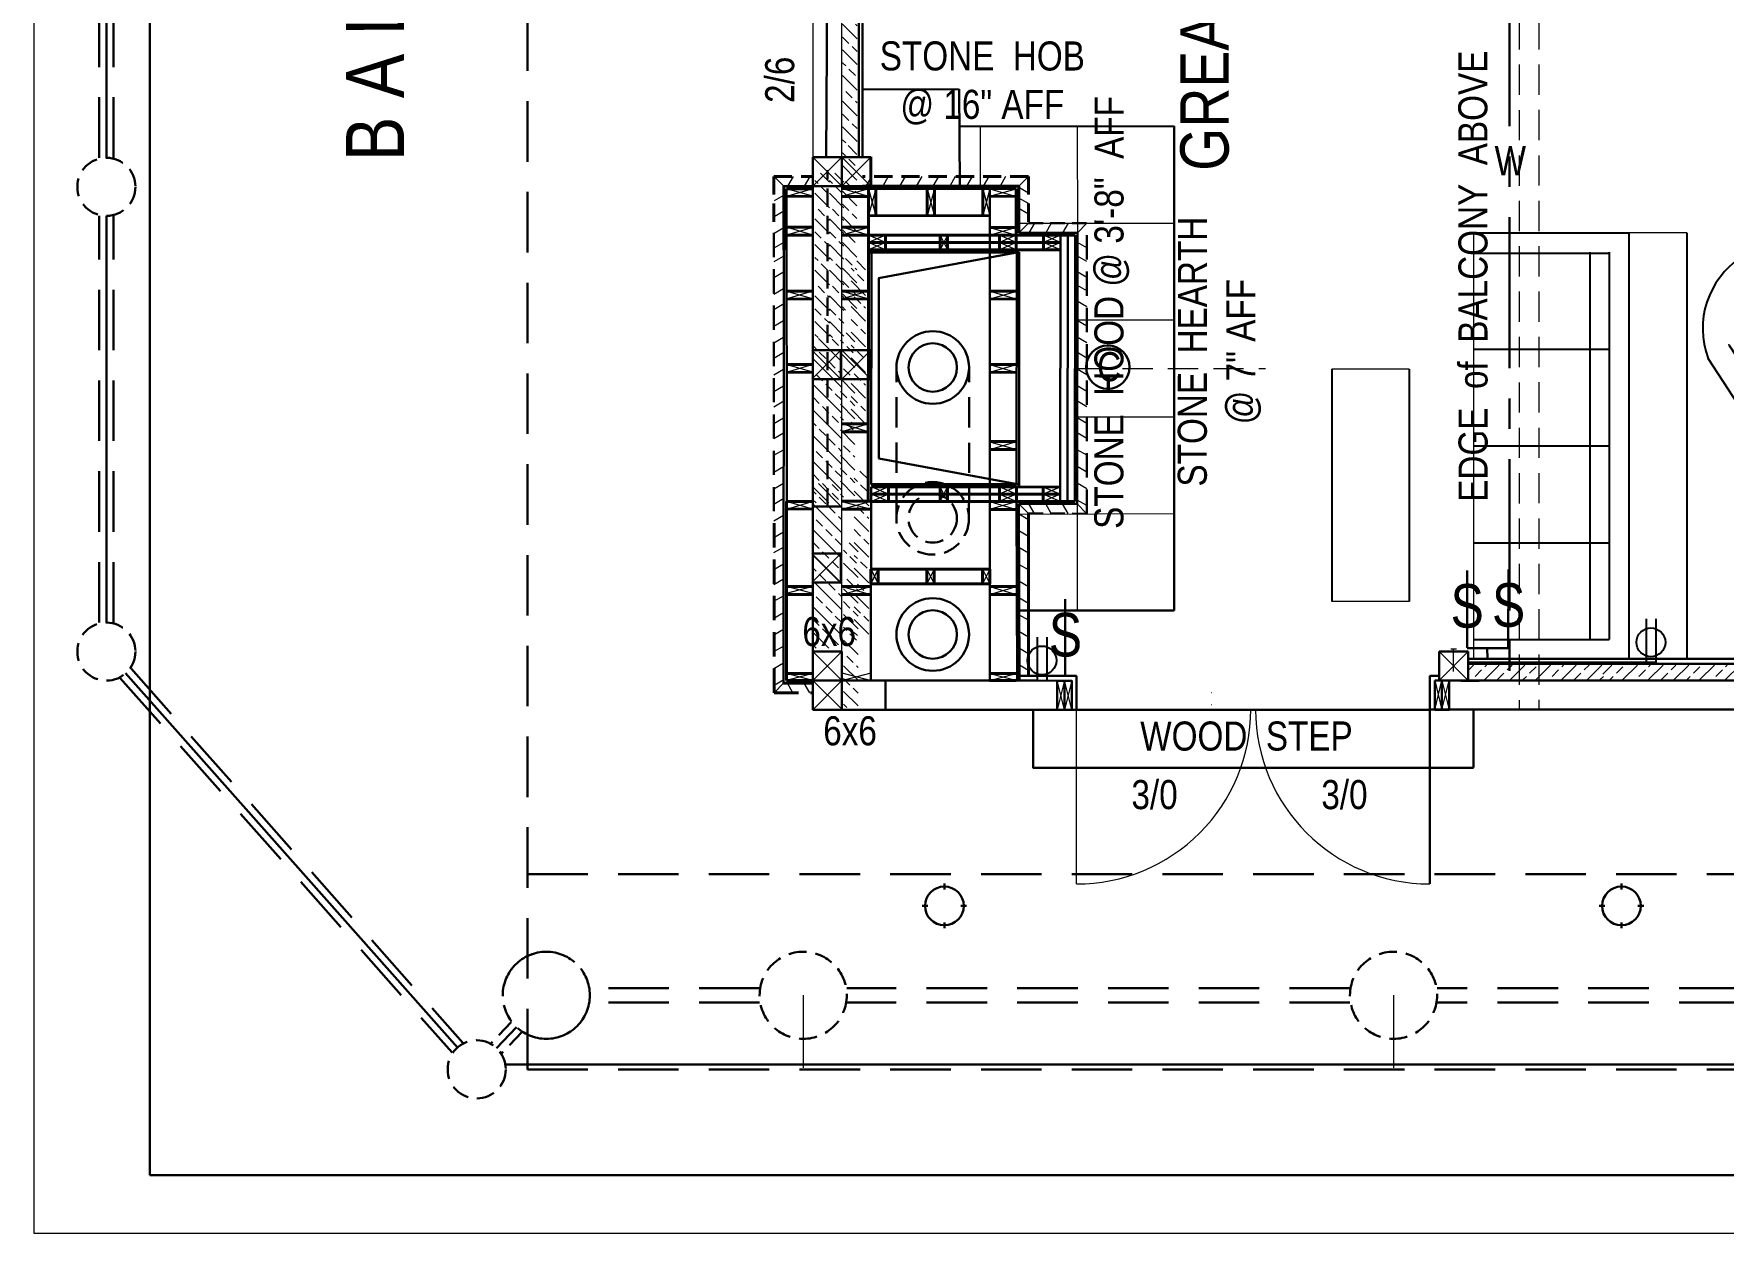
# Model space of a CAD drawing. Header units: inches. Extents: x -298 to 15350, y -6 to 2753.
# Drawn here: x 7122.6 to 7471.7, y 1245.8 to 1493.5 of the extents above; entities that cross this region are included whole.
import ezdxf

# ---------------------------------------------------------------- set-up
doc = ezdxf.new("R2010")
doc.units = ezdxf.units.IN
doc.header["$MEASUREMENT"] = 0
doc.linetypes.add('CENTER', pattern=[2, 1.25, -0.25, 0.25, -0.25])
doc.linetypes.add('HIDDEN', pattern=[0.375, 0.25, -0.125])
for name, color, linetype, lineweight in [('APPLIANCES', 7, 'Continuous', 20), ('DOORS', 7, 'Continuous', 60), ('ELEC', 6, 'Continuous', 30), ('ELEC SYMBOLS', 7, 'Continuous', 20), ('EXISTING CEILING BEAMS', 7, 'HIDDEN', 20), ('FURNITURE', 36, 'Continuous', 25), ('MASONRY', 1, 'Continuous', 30), ('NEW FRAMING', 6, 'Continuous', 30), ('NEW FRAMMING', 6, 'Continuous', 30), ('ROOF', 7, 'HIDDEN', 30), ('STAIRS', 7, 'Continuous', 20), ('WALL FRAMING', 9, 'CENTER', 30), ('WALLS', 7, 'Continuous', 30), ('WINDOWS', 5, 'Continuous', 30)]:
    doc.layers.add(name, color=color, linetype=linetype, lineweight=lineweight)
for name, color, linetype in [('LL_ELECTRICAL', 1, 'Continuous'), ('TEXT', 7, 'Continuous'), ('TEXT80', 9, 'Continuous'), ('TITLE BLOCK', 7, 'Continuous')]:
    doc.layers.add(name, color=color, linetype=linetype)
doc.styles.add('ARCHENT', font='technical.ttf', dxfattribs={"height": 6})

msp = doc.modelspace()

# ---------------------------------------------------------------- hatches: boundary and pattern name
at = {"layer": 'NEW FRAMING', "linetype": 'Continuous', "lineweight": 9, "ltscale": 25}
h = msp.add_hatch(dxfattribs=at)
h.set_pattern_fill('ANSI33', scale=15, angle=90, style=0)
h.set_pattern_definition([(135, (8555.89, -3467.057), (-2.6516504, -2.6516504), []), (135, (8555.89, -3464.4054), (-2.6516504, -2.6516504), [1.875, -0.9375])])
h.paths.add_polyline_path([(7289.73314, 1470.96018), (7292.73314, 1470.96018), (7292.73314, 1504.96018), (7289.73314, 1504.96018)])
h = msp.add_hatch(dxfattribs=at)
h.set_pattern_fill('ANSI33', scale=15, angle=90, style=0)
h.set_pattern_definition([(135, (8555.8656, -3501.5705), (-2.6516504, -2.6516504), []), (135, (8555.8656, -3498.919), (-2.6516504, -2.6516504), [1.875, -0.9375])])
h.paths.add_polyline_path([(7289.70874, 1436.4467), (7292.70874, 1436.4467), (7292.70874, 1470.4467), (7289.70874, 1470.4467)])
h = msp.add_hatch(dxfattribs=at)
h.set_pattern_fill('ANSI33', scale=15, angle=90, style=0)
h.set_pattern_definition([(135, (8550.1603, -3507.2784), (-2.6516504, -2.6516504), []), (135, (8550.1603, -3504.6267), (-2.6516504, -2.6516504), [1.875, -0.9375])])
h.paths.add_polyline_path([(7284.00352, 1430.73884), (7287.00352, 1430.73884), (7287.00352, 1464.73884), (7284.00352, 1464.73884)])
h = msp.add_hatch(dxfattribs=at)
h.set_pattern_fill('ANSI33', scale=15, angle=90, style=0)
h.set_pattern_definition([(135, (8553.1603, -3507.2784), (-2.6516504, -2.6516504), []), (135, (8553.1603, -3504.6267), (-2.6516504, -2.6516504), [1.875, -0.9375])])
h.paths.add_polyline_path([(7287.00352, 1430.73884), (7290.00352, 1430.73884), (7290.00352, 1464.73884), (7287.00352, 1464.73884)])
h = msp.add_hatch(dxfattribs=at)
h.set_pattern_fill('ANSI33', scale=15, angle=90, style=0)
h.set_pattern_definition([(135, (8557.654, -3525.3853), (-2.6516504, -2.6516504), []), (135, (8557.654, -3522.7337), (-2.6516504, -2.6516504), [1.875, -0.9375])])
h.paths.add_polyline_path([(7291.49737, 1412.63189), (7294.49737, 1412.63189), (7294.49737, 1446.63189), (7291.49737, 1446.63189)])
h = msp.add_hatch(dxfattribs=at)
h.set_pattern_fill('ANSI33', scale=15, angle=90, style=0)
h.set_pattern_definition([(135, (8555.451, -3540.247), (-2.6516504, -2.6516504), []), (135, (8555.451, -3537.5954), (-2.6516504, -2.6516504), [1.875, -0.9375])])
h.paths.add_polyline_path([(7289.29415, 1397.77016), (7292.29415, 1397.77016), (7292.29415, 1431.77016), (7289.29415, 1431.77016)])
h = msp.add_hatch(dxfattribs=at)
h.set_pattern_fill('ANSI33', scale=15, angle=90, style=0)
h.set_pattern_definition([(135, (8549.7513, -3541.409), (-2.6516504, -2.6516504), []), (135, (8549.7513, -3538.7574), (-2.6516504, -2.6516504), [1.875, -0.9375])])
h.paths.add_polyline_path([(7286.59449, 1396.60818), (7289.59449, 1396.60818), (7289.59449, 1430.60818), (7286.59449, 1430.60818)])
h.paths.add_polyline_path([(7283.59449, 1396.60818), (7286.59449, 1396.60818), (7286.59449, 1430.60818), (7283.59449, 1430.60818)])
h = msp.add_hatch(dxfattribs=at)
h.set_pattern_fill('ANSI33', scale=15, angle=90, style=0)
h.set_pattern_definition([(135, (8549.7513, -3571.409), (-2.6516504, -2.6516504), []), (135, (8549.7513, -3568.7574), (-2.6516504, -2.6516504), [1.875, -0.9375])])
h.paths.add_polyline_path([(7286.59448, 1366.6082), (7289.59448, 1366.6082), (7289.59448, 1400.6082), (7286.59448, 1400.6082)])
h.paths.add_polyline_path([(7283.59448, 1366.6082), (7286.59448, 1366.6082), (7286.59448, 1400.6082), (7283.59448, 1400.6082)])
h = msp.add_hatch(dxfattribs=at)
h.set_pattern_fill('ANSI33', scale=15, angle=90, style=0)
h.set_pattern_definition([(135, (8558.293, -3568.8165), (-2.6516504, -2.6516504), []), (135, (8558.293, -3566.165), (-2.6516504, -2.6516504), [1.875, -0.9375])])
h.paths.add_polyline_path([(7292.13615, 1369.20073), (7295.13615, 1369.20073), (7295.13615, 1403.20073), (7292.13615, 1403.20073)])
h = msp.add_hatch(dxfattribs=at)
h.set_pattern_fill('ANSI33', scale=15, angle=90, style=0)
h.set_pattern_definition([(135, (8556.0898, -3583.6782), (-2.6516504, -2.6516504), []), (135, (8556.0898, -3581.0266), (-2.6516504, -2.6516504), [1.875, -0.9375])])
h.paths.add_polyline_path([(7289.93294, 1354.339), (7292.93294, 1354.339), (7292.93294, 1388.339), (7289.93294, 1388.339)])
h = msp.add_hatch(dxfattribs=at)
h.set_pattern_fill('ANSI33', scale=15, angle=180, style=0)
h.set_pattern_definition([(225, (12384.9994, 2626.283), (2.6516504, -2.6516504), []), (225, (12382.3477, 2626.283), (2.6516504, -2.6516504), [1.875, -0.9375])])
h.paths.add_polyline_path([(7419.0002, 1363.12621), (7419.0002, 1360.12621), (7446.98213, 1360.12621), (7446.98213, 1363.12621)])
h = msp.add_hatch(dxfattribs=at)
h.set_pattern_fill('ANSI33', scale=15, angle=180, style=0)
h.set_pattern_definition([(225, (12418.8613, 2626.283), (2.6516504, -2.6516504), []), (225, (12416.2096, 2626.283), (2.6516504, -2.6516504), [1.875, -0.9375])])
h.paths.add_polyline_path([(7476.5912, 1360.12621), (7476.5912, 1363.12621), (7446.84404, 1363.12621), (7446.84404, 1360.12621)])
at = {"layer": 'WALLS', "linetype": 'Continuous', "lineweight": 20, "ltscale": 20}
h = msp.add_hatch(dxfattribs=at)
h.set_pattern_fill('ZIGZAG', color=6, scale=10, style=0)
h.set_pattern_definition([(360, (7208.3351, 589.9552), (1.25, 1.25), [1.25, -1.25]), (90, (7209.5851, 589.9552), (-1.25, 1.25), [1.25, -1.25])])
h.paths.add_polyline_path([(7365.97048, 1359.86336), (7365.97048, 1354.86336), (7366.0184, 1354.86335), (7366.0184, 1359.86335)])

# ---------------------------------------------------------------- linework, layer by layer
at = {"layer": 'DOORS', "color": 7, "lineweight": 9, "ltscale": 15}
msp.add_line((7338.09844, 1317.91014), (7338.09844, 1353.91014), dxfattribs=at)
at = {"layer": 'DOORS', "color": 7, "linetype": 'Continuous', "lineweight": 9, "ltscale": 25}
for centre, start, end in [((7338.09844, 1353.91014), 270, 0.0000378), ((7411.09844, 1353.91014), 180.0000624, 270)]:
    msp.add_arc(centre, 36, start, end, dxfattribs=at)
at = {"layer": 'ELEC', "color": 1, "linetype": 'Continuous', "ltscale": 0.75}
for p, q in [((7418.78925, 1382.66538), (7418.78925, 1366.67547)), ((7427.34526, 1382.85125), (7427.28826, 1366.60958)), ((7335.76646, 1376.71378), (7335.76646, 1360.72387)), ((7418.79892, 1366.63014), (7427.28108, 1366.60715)), ((7422.93293, 1366.66047), (7423.01211, 1364.41141))]:
    msp.add_line(p, q, dxfattribs=at)
msp.add_circle((7344.54528, 1424.65992), 4.47927, dxfattribs=at)
at = {"layer": 'ELEC SYMBOLS', "color": 1, "linetype": 'Continuous', "lineweight": 30, "ltscale": 150}
for p, q in [((7310.77224, 1316.77655), (7310.77224, 1317.97327)), ((7450.69777, 1316.77906), (7450.69777, 1317.97578)), ((7306.17388, 1313.37491), (7307.3706, 1313.37491)), ((7314.17388, 1313.37491), (7315.3706, 1313.37491)), ((7446.09941, 1313.37742), (7447.29613, 1313.37742)), ((7454.09941, 1313.37742), (7455.29613, 1313.37742)), ((7310.77224, 1308.77655), (7310.77224, 1309.97327)), ((7450.69777, 1308.77906), (7450.69777, 1309.97578))]:
    msp.add_line(p, q, dxfattribs=at)
at = {"layer": 'ELEC SYMBOLS', "color": 1, "lineweight": 30, "ltscale": 15}
for centre in [(7310.77224, 1313.37491), (7450.69777, 1313.37742)]:
    msp.add_circle(centre, 4, dxfattribs=at)
at = {"layer": 'EXISTING CEILING BEAMS', "linetype": 'HIDDEN', "ltscale": 25}
for p, q in [((7429.59109, 1505.9018), (7429.5912, 1353.90935)), ((7433.58876, 1505.91194), (7433.5912, 1353.90935))]:
    msp.add_line(p, q, dxfattribs=at)
at = {"layer": 'EXISTING CEILING BEAMS', "color": 7, "linetype": 'Continuous', "lineweight": 9, "ltscale": 25}
for p, q in [((7335.59843, 1359.90935), (7334.09843, 1353.91016)), ((7335.59843, 1353.91016), (7334.09843, 1359.90935)), ((7337.09843, 1359.90935), (7335.59843, 1353.91016)), ((7337.09843, 1353.91016), (7335.59843, 1359.90935)), ((7412.09844, 1353.90603), (7413.59923, 1359.90502)), ((7412.09923, 1359.90522), (7413.59844, 1353.90583)), ((7413.59844, 1353.90583), (7415.09923, 1359.90482)), ((7413.59923, 1359.90502), (7415.09844, 1353.90564))]:
    msp.add_line(p, q, dxfattribs=at)
at = {"layer": 'FURNITURE', "color": 46, "linetype": 'Continuous', "lineweight": 20, "ltscale": 20}
msp.add_line((7420.18921, 1364.40138), (7420.18921, 1452.40138), dxfattribs=at)
at = {"layer": 'FURNITURE', "linetype": 'Continuous', "ltscale": 20}
for p, q in [((7420.18921, 1452.40138), (7452.18921, 1452.40138)), ((7452.18921, 1452.40138), (7452.18921, 1364.40138)), ((7464.18921, 1452.40138), (7464.18921, 1364.40138)), ((7420.18919, 1448.24284), (7448.18919, 1448.24284)), ((7444.18921, 1448.40138), (7444.18921, 1368.40138)), ((7448.18921, 1448.40138), (7448.18921, 1368.40138)), ((7420.18921, 1428.40138), (7448.18921, 1428.40138)), ((7390.84897, 1424.24284), (7390.84897, 1376.24284)), ((7406.84897, 1424.24284), (7406.84897, 1376.24284)), ((7420.18921, 1408.40138), (7448.18921, 1408.40138)), ((7420.18921, 1388.40138), (7448.18921, 1388.40138)), ((7420.18921, 1368.40138), (7448.18921, 1368.40138))]:
    msp.add_line(p, q, dxfattribs=at)
at = {"layer": 'FURNITURE', "linetype": 'Continuous', "lineweight": 9, "ltscale": 20}
for p, q in [((7464.18921, 1452.40138), (7448.18921, 1452.40138)), ((7406.84897, 1424.24284), (7390.84897, 1424.24284)), ((7406.84897, 1376.24284), (7390.84897, 1376.24284))]:
    msp.add_line(p, q, dxfattribs=at)
at = {"layer": 'FURNITURE', "color": 7, "linetype": 'Continuous', "lineweight": 30, "ltscale": 25}
for p, q in [((7329.0984, 1341.80325), (7329.10294, 1353.77966)), ((7420.09844, 1341.95536), (7420.10297, 1353.93177))]:
    msp.add_line(p, q, dxfattribs=at)
at = {"layer": 'FURNITURE', "linetype": 'Continuous', "ltscale": 0.75}
msp.add_lwpolyline([(7472.90232, 1429.29967), (7472.90232, 1429.29967), (7482.23149, 1415.02536), (7477.92395, 1412.21011), (7468.59478, 1426.48442)], dxfattribs=at)
msp.add_arc((7485.06467, 1432.63793), 17.58189, 45.8475634, 200.4867834, dxfattribs=at)
at = {"layer": 'LL_ELECTRICAL', "color": 1, "linetype": 'Continuous', "ltscale": 0.75}
for p, q in [((7455.78182, 1372.65821), (7455.78182, 1363.65565)), ((7455.78182, 1372.65821), (7455.78182, 1363.65565)), ((7457.78182, 1372.65821), (7457.78182, 1363.65565)), ((7457.78182, 1372.65821), (7457.78182, 1363.65565)), ((7329.93979, 1368.91191), (7329.93979, 1359.90935)), ((7329.93979, 1368.91191), (7329.93979, 1359.90935)), ((7331.93979, 1368.91191), (7331.93979, 1359.90935)), ((7331.93979, 1368.91191), (7331.93979, 1359.90935))]:
    msp.add_line(p, q, dxfattribs=at)
for centre in [(7456.78637, 1367.82268), (7456.78637, 1367.82268), (7330.94434, 1364.07638), (7330.94434, 1364.07638)]:
    msp.add_circle(centre, 2.98186, dxfattribs=at)
at = {"layer": 'MASONRY', "color": 6, "linetype": 'Continuous', "lineweight": 30, "ltscale": 15}
for p, q in [((7313.85807, 1482.0451), (7293.85796, 1482.06967)), ((7358.23523, 1474.41778), (7313.895, 1474.38278)), ((7358.23523, 1374.41778), (7326.23749, 1374.41778))]:
    msp.add_line(p, q, dxfattribs=at)
at = {"layer": 'MASONRY', "color": 6, "linetype": 'Continuous', "lineweight": 30, "ltscale": 20}
for p, q in [((7313.85786, 1482.09024), (7313.95424, 1462.0886)), ((7358.23523, 1474.41778), (7358.28497, 1374.41778))]:
    msp.add_line(p, q, dxfattribs=at)
at = {"layer": 'MASONRY', "color": 6, "linetype": 'HIDDEN', "lineweight": 40, "ltscale": 15}
for p, q in [((7275.51865, 1464.06057), (7275.52892, 1453.87153)), ((7275.51883, 1464.06302), (7283.50443, 1464.06187)), ((7328.1493, 1464.06012), (7293.83571, 1464.05905)), ((7328.1493, 1464.06012), (7328.16738, 1454.39901))]:
    msp.add_line(p, q, dxfattribs=at)
at = {"layer": 'MASONRY', "color": 7, "linetype": 'Continuous', "lineweight": 9, "ltscale": 20}
for p, q in [((7275.60703, 1464.06061), (7277.61263, 1462.06059)), ((7275.54933, 1443.20276), (7277.54935, 1444.35742))]:
    msp.add_line(p, q, dxfattribs=at)
at = {"layer": 'MASONRY', "color": 6, "linetype": 'HIDDEN', "lineweight": 9, "ltscale": 20}
for p, q in [((7275.60721, 1464.063), (7277.61263, 1462.0628)), ((7279.49418, 1464.06958), (7278.33948, 1462.06958)), ((7282.95829, 1464.06958), (7281.80359, 1462.06958)), ((7299.17958, 1464.06012), (7298.02488, 1462.06012)), ((7302.64368, 1464.06012), (7301.48898, 1462.06012)), ((7306.10778, 1464.06012), (7304.95308, 1462.06012)), ((7309.57188, 1464.06012), (7308.41718, 1462.06012)), ((7313.03598, 1464.06012), (7311.88128, 1462.06012)), ((7316.50008, 1464.06012), (7315.34538, 1462.06012)), ((7275.64244, 1459.08884), (7277.57219, 1460.20293)), ((7275.60904, 1455.79629), (7277.60906, 1456.95095)), ((7275.60896, 1452.33219), (7277.60899, 1453.48685)), ((7275.56835, 1449.28441), (7277.49428, 1450.39629)), ((7275.56812, 1446.48687), (7277.49787, 1447.60096)), ((7275.53471, 1443.19432), (7277.53474, 1444.34898)), ((7275.53464, 1439.73022), (7277.53466, 1440.88488)), ((7275.52352, 1436.59883), (7277.61558, 1437.80662)), ((7275.53806, 1433.14317), (7277.53809, 1434.29783)), ((7275.53799, 1429.67907), (7277.53801, 1430.83373)), ((7275.52687, 1426.54768), (7277.61893, 1427.75547)), ((7275.54334, 1423.09313), (7277.54336, 1424.24779)), ((7275.53215, 1416.49764), (7277.6242, 1417.70543)), ((7275.54327, 1419.62903), (7277.54329, 1420.78369)), ((7275.53208, 1413.03354), (7277.5321, 1414.1882)), ((7275.52096, 1409.90215), (7277.54473, 1411.07052)), ((7275.54851, 1406.454), (7277.54854, 1407.60866)), ((7275.54844, 1402.9899), (7277.54846, 1404.14456)), ((7275.54837, 1399.5258), (7277.54839, 1400.68046)), ((7275.53725, 1396.39441), (7277.6293, 1397.6022)), ((7275.55372, 1392.93986), (7277.55374, 1394.09452)), ((7275.55364, 1389.47576), (7277.55367, 1390.63042)), ((7275.54253, 1386.34437), (7277.63458, 1387.55216)), ((7275.54245, 1382.88027), (7277.54248, 1384.03493)), ((7275.53134, 1379.74889), (7277.55511, 1380.91726)), ((7275.55889, 1376.30073), (7277.55891, 1377.45539)), ((7275.55882, 1372.83663), (7277.55884, 1373.99129)), ((7275.55874, 1369.37253), (7277.55877, 1370.52719)), ((7275.55076, 1365.90386), (7277.55078, 1367.05852)), ((7275.55069, 1362.43976), (7277.55071, 1363.59442)), ((7275.58949, 1358.99811), (7277.58952, 1360.15276)), ((7275.62358, 1357.38063), (7277.50304, 1359.41137))]:
    msp.add_line(p, q, dxfattribs=at)
at = {"layer": 'MASONRY', "color": 7, "linetype": 'HIDDEN', "lineweight": 9, "ltscale": 20}
msp.add_line((7295.71547, 1464.06012), (7294.56077, 1462.06012), dxfattribs=at)
at = {"layer": 'MASONRY', "color": 6, "linetype": 'Continuous', "lineweight": 9, "ltscale": 20}
for p, q in [((7319.96419, 1464.06012), (7318.80949, 1462.06012)), ((7323.42829, 1464.06012), (7322.27359, 1462.06012)), ((7328.1493, 1464.06006), (7326.14365, 1462.06007)), ((7328.13847, 1458.46565), (7326.04644, 1459.67349)), ((7328.13847, 1460.63617), (7326.13847, 1461.79087)), ((7328.13847, 1456.29514), (7326.04644, 1457.50297)), ((7328.16738, 1454.39901), (7326.14423, 1452.39956)), ((7329.40836, 1454.39901), (7328.25366, 1452.39901)), ((7332.87246, 1454.39901), (7331.71776, 1452.39901)), ((7336.33656, 1454.39901), (7335.18186, 1452.39901)), ((7340.23506, 1454.399), (7338.27157, 1452.39888)), ((7340.19469, 1449.28373), (7338.26879, 1450.39565)), ((7340.19487, 1446.48619), (7338.26514, 1447.60031)), ((7340.21359, 1443.20207), (7338.21359, 1444.35677)), ((7340.21376, 1440.40453), (7338.28404, 1441.51866)), ((7340.23248, 1437.12042), (7338.23248, 1438.27512)), ((7340.22464, 1433.14248), (7338.22464, 1434.29718)), ((7340.22464, 1429.67838), (7338.22464, 1430.83308)), ((7340.23569, 1426.547), (7338.14366, 1427.75483)), ((7340.21915, 1423.09244), (7338.21915, 1424.24714)), ((7340.2302, 1416.49696), (7338.13817, 1417.70479)), ((7340.21915, 1419.62834), (7338.21915, 1420.78304)), ((7340.2302, 1413.03285), (7338.2302, 1414.18756)), ((7340.24125, 1409.90147), (7338.2175, 1411.06988)), ((7340.21362, 1406.45332), (7338.21362, 1407.60802)), ((7340.21362, 1402.98922), (7338.21362, 1404.14392)), ((7340.21362, 1399.52511), (7338.21362, 1400.67981)), ((7340.2057, 1396.06559), (7338.2057, 1397.22029)), ((7328.16108, 1394.40843), (7326.16058, 1396.40999)), ((7328.16363, 1393.15697), (7326.16363, 1394.31167)), ((7329.39478, 1394.40716), (7328.24218, 1396.40837)), ((7332.85887, 1394.40352), (7331.70628, 1396.40473)), ((7336.32297, 1394.39987), (7335.17038, 1396.40109)), ((7340.20303, 1394.39579), (7338.19888, 1396.43679)), ((7328.16363, 1389.69287), (7326.16363, 1390.84757)), ((7328.16363, 1386.22877), (7326.16363, 1387.38347)), ((7328.16363, 1382.76467), (7326.16363, 1383.91937)), ((7328.16363, 1379.30587), (7326.16363, 1380.46057)), ((7328.16363, 1375.84177), (7326.16363, 1376.99647)), ((7328.16363, 1372.37767), (7326.16363, 1373.53237)), ((7328.16363, 1368.91357), (7326.16363, 1370.06827)), ((7328.16363, 1365.44947), (7326.16363, 1366.60417)), ((7328.16363, 1361.98537), (7326.16363, 1363.14007)), ((7279.48355, 1357.38223), (7278.33096, 1359.38344)), ((7282.94765, 1357.37858), (7281.79506, 1359.3798))]:
    msp.add_line(p, q, dxfattribs=at)
at = {"layer": 'MASONRY', "color": 6, "linetype": 'HIDDEN', "lineweight": 30, "ltscale": 20}
for p, q in [((7275.56042, 1394.89648), (7275.52891, 1453.8997)), ((7340.20303, 1394.39579), (7340.23424, 1454.399))]:
    msp.add_line(p, q, dxfattribs=at)
at = {"layer": 'MASONRY', "color": 6, "linetype": 'HIDDEN', "lineweight": 30, "ltscale": 12}
for p, q in [((7328.16738, 1454.39901), (7340.23506, 1454.399)), ((7328.16108, 1394.40846), (7340.20303, 1394.39579))]:
    msp.add_line(p, q, dxfattribs=at)
at = {"layer": 'MASONRY', "color": 7, "linetype": 'Continuous', "lineweight": 40, "ltscale": 15}
msp.add_line((7278.11277, 1359.91209), (7278.12762, 1396.91103), dxfattribs=at)
at = {"layer": 'MASONRY', "color": 7, "linetype": 'HIDDEN', "lineweight": 40, "ltscale": 20}
msp.add_line((7275.59432, 1357.40993), (7275.59333, 1394.83905), dxfattribs=at)
at = {"layer": 'MASONRY', "color": 6, "linetype": 'Continuous', "lineweight": 40, "ltscale": 15}
msp.add_line((7328.16185, 1360.89919), (7328.16106, 1394.40846), dxfattribs=at)
at = {"layer": 'MASONRY', "color": 6, "linetype": 'HIDDEN', "lineweight": 40, "ltscale": 20}
msp.add_line((7275.59421, 1357.40993), (7283.59281, 1357.41137), dxfattribs=at)
at = {"layer": 'NEW FRAMING', "color": 7, "ltscale": 15}
for p, q in [((7293.09281, 1505.26902), (7293.06178, 1468.05622)), ((7293.87632, 1505.26902), (7293.84686, 1468.05621)), ((7278.18922, 1396.89853), (7278.1286, 1461.48443)), ((7334.69902, 1396.90257), (7334.77075, 1451.90344)), ((7336.19902, 1396.90062), (7336.27075, 1451.90149)), ((7337.69902, 1396.89866), (7337.77075, 1451.89953)), ((7338.19888, 1396.43669), (7338.27157, 1452.39888)), ((7295.70194, 1448.4019), (7295.63142, 1400.4398)), ((7295.63068, 1399.93979), (7295.57189, 1359.95767)), ((7329.59921, 1364.31583), (7329.59921, 1364.31583)), ((7476.5912, 1363.40935), (7419.0002, 1363.40935)), ((7330.09201, 1359.90935), (7295.59281, 1359.90935)), ((7334.10199, 1359.89511), (7295.59281, 1359.90935)), ((7334.09843, 1359.90935), (7334.09843, 1353.91016)), ((7335.61692, 1359.84382), (7335.61692, 1353.84463)), ((7337.09843, 1359.90935), (7337.09843, 1353.91016)), ((7412.09923, 1359.90522), (7412.09844, 1353.90603)), ((7413.59923, 1359.90502), (7413.59844, 1353.90583)), ((7415.09923, 1359.90482), (7415.09844, 1353.90564)), ((7411.09844, 1353.91014), (7411.09851, 1353.91014)), ((7411.09844, 1353.91014), (7411.09844, 1317.91014))]:
    msp.add_line(p, q, dxfattribs=at)
at = {"layer": 'NEW FRAMING', "color": 6, "linetype": 'Continuous', "lineweight": 9, "ltscale": 25}
for p, q in [((7318.22342, 1462.08541), (7318.22125, 1474.43748)), ((7338.22125, 1474.41779), (7338.2576, 1452.39888)), ((7326.1467, 1454.41307), (7358.23523, 1454.41778)), ((7338.23523, 1434.41778), (7358.23523, 1434.41778)), ((7338.23523, 1414.41778), (7358.23523, 1414.41778)), ((7326.16363, 1394.31167), (7358.23523, 1394.41778)), ((7338.19888, 1396.43669), (7338.23523, 1374.41778)), ((7326.23749, 1374.41778), (7358.23523, 1374.41778))]:
    msp.add_line(p, q, dxfattribs=at)
at = {"layer": 'NEW FRAMING', "color": 7, "linetype": 'Continuous', "lineweight": 40, "ltscale": 15}
for p, q in [((7295.59369, 1468.0822), (7295.5937, 1462.06044)), ((7278.12364, 1461.48443), (7283.59115, 1461.49068)), ((7278.1294, 1459.94767), (7283.57684, 1459.9535)), ((7289.61458, 1459.91799), (7295.10058, 1459.92426)), ((7325.62767, 1461.48393), (7289.61489, 1461.56574)), ((7326.14368, 1462.06012), (7293.8339, 1462.06046)), ((7295.10839, 1461.52728), (7295.11231, 1448.90425)), ((7296.60922, 1461.54985), (7296.60923, 1456.03659)), ((7307.20589, 1461.49782), (7307.21492, 1455.93451)), ((7308.70589, 1461.49782), (7308.70591, 1455.9311)), ((7318.70428, 1461.47367), (7318.70444, 1455.97325)), ((7325.62684, 1459.94717), (7320.17939, 1459.95311)), ((7325.62767, 1461.48393), (7325.63742, 1448.89956)), ((7320.18828, 1455.9127), (7295.10182, 1455.96917)), ((7278.11896, 1453.54716), (7283.58646, 1453.55341)), ((7289.59696, 1453.54665), (7295.06446, 1453.5529)), ((7325.63628, 1453.48975), (7320.16877, 1453.49612)), ((7278.11866, 1451.8994), (7283.60465, 1451.90567)), ((7289.59666, 1451.89889), (7295.08265, 1451.90516)), ((7337.77075, 1451.89895), (7295.08265, 1451.90516)), ((7295.1124, 1450.40446), (7298.6124, 1450.40463)), ((7334.76879, 1450.40344), (7295.69912, 1450.40129)), ((7298.61237, 1451.90465), (7298.61229, 1448.90427)), ((7309.92889, 1451.91309), (7309.92904, 1448.90049)), ((7311.42889, 1451.91297), (7311.42893, 1448.90041)), ((7325.63749, 1451.89889), (7320.15149, 1451.90528)), ((7322.15031, 1451.89415), (7322.15032, 1450.39942)), ((7322.15032, 1450.39378), (7322.15032, 1448.89905)), ((7331.26333, 1451.8941), (7331.26334, 1450.39937)), ((7331.26334, 1450.39373), (7331.26334, 1448.899)), ((7331.75053, 1450.39872), (7334.76879, 1450.40344)), ((7326.24168, 1448.39987), (7295.09252, 1448.40238)), ((7325.74211, 1448.8547), (7295.11231, 1448.90425)), ((7334.75018, 1448.8989), (7295.70106, 1448.90129)), ((7278.0098, 1438.73982), (7283.4984, 1438.74537)), ((7278.02764, 1440.33915), (7283.49774, 1440.34537)), ((7289.4878, 1438.73931), (7294.9764, 1438.74486)), ((7289.50564, 1440.33864), (7294.97574, 1440.34486)), ((7325.74606, 1438.73931), (7320.25746, 1438.74498)), ((7325.72826, 1440.33864), (7320.25815, 1440.34498)), ((7295.59369, 1428.17817), (7295.5937, 1422.15642)), ((7278.09343, 1425.23968), (7283.56614, 1425.24521)), ((7325.66215, 1425.23918), (7320.18944, 1425.24482)), ((7278.09313, 1423.59192), (7283.58433, 1423.59747)), ((7325.66241, 1423.59142), (7320.17121, 1423.59708)), ((7289.59281, 1411.32056), (7295.08401, 1411.32611)), ((7289.59311, 1412.96832), (7295.06582, 1412.97385)), ((7325.64597, 1407.63919), (7320.15477, 1407.64486)), ((7325.6457, 1409.28695), (7320.17299, 1409.29259)), ((7325.69598, 1400.40137), (7295.63142, 1400.4398)), ((7278.12762, 1396.91174), (7283.61362, 1396.91101)), ((7295.61737, 1396.96146), (7289.61227, 1396.96764)), ((7337.69902, 1396.89797), (7295.68807, 1396.94033)), ((7334.70098, 1398.40258), (7295.69059, 1398.44032)), ((7334.70256, 1399.90117), (7295.69501, 1399.93971)), ((7295.70246, 1398.44032), (7299.20246, 1398.43646)), ((7299.20085, 1396.93645), (7299.20393, 1399.93683)), ((7309.91876, 1396.91356), (7309.92207, 1399.92616)), ((7311.41876, 1396.9121), (7311.42196, 1399.92466)), ((7325.62736, 1396.91124), (7320.14136, 1396.91062)), ((7322.14019, 1396.91965), (7322.14177, 1398.41438)), ((7322.14178, 1398.42002), (7322.14335, 1399.91474)), ((7325.68185, 1396.91575), (7325.68343, 1398.41047)), ((7325.68343, 1398.41612), (7325.68501, 1399.91084)), ((7331.20107, 1398.40498), (7334.70107, 1398.40113)), ((7331.2123, 1396.91025), (7331.21388, 1398.40497)), ((7331.21389, 1398.41062), (7331.21546, 1399.90534)), ((7278.10837, 1395.36112), (7283.58108, 1395.36665)), ((7295.61518, 1395.3137), (7289.59404, 1395.31991)), ((7325.62536, 1395.26348), (7320.15785, 1395.26287)), ((7295.60343, 1382.96179), (7295.60358, 1379.94919)), ((7320.16559, 1382.9163), (7295.68807, 1382.94067)), ((7297.10343, 1382.96168), (7297.10346, 1379.94911)), ((7307.1343, 1382.94089), (7307.13445, 1379.92829)), ((7308.6343, 1382.94077), (7308.63434, 1379.92821)), ((7318.66519, 1382.93855), (7318.66534, 1379.92595)), ((7320.16519, 1382.93843), (7320.16523, 1379.92587)), ((7283.58992, 1379.36664), (7278.15559, 1379.37224)), ((7295.63272, 1379.36144), (7289.61158, 1379.36764)), ((7320.16482, 1379.90368), (7295.67428, 1379.92807)), ((7325.61739, 1379.36144), (7320.16469, 1379.36706)), ((7283.59281, 1377.71888), (7278.11992, 1377.72452)), ((7295.59704, 1377.71371), (7289.5759, 1377.71992)), ((7325.58171, 1377.71371), (7320.16427, 1377.71977)), ((7277.50304, 1359.41137), (7283.59281, 1359.41603)), ((7278.11127, 1361.40121), (7283.59201, 1361.4067)), ((7278.11277, 1359.90892), (7283.59281, 1359.90935)), ((7325.57493, 1359.90935), (7320.08112, 1359.91564)), ((7325.77944, 1361.38899), (7320.16012, 1361.39398))]:
    msp.add_line(p, q, dxfattribs=at)
at = {"layer": 'NEW FRAMING', "color": 7, "linetype": 'HIDDEN', "ltscale": 15}
msp.add_line((7286.59281, 1395.90935), (7286.59281, 1465.35935), dxfattribs=at)
at = {"layer": 'NEW FRAMING', "color": 7, "linetype": 'Continuous', "lineweight": 40, "ltscale": 25}
for p, q in [((7277.6126, 1462.05621), (7277.60705, 1448.9007)), ((7326.14372, 1462.06012), (7326.14748, 1452.40235)), ((7295.11231, 1448.90425), (7295.05234, 1396.96204))]:
    msp.add_line(p, q, dxfattribs=at)
at = {"layer": 'NEW FRAMING', "color": 4, "linetype": 'HIDDEN', "lineweight": 9, "ltscale": 25}
msp.add_line((7338.23523, 1424.41778), (7377.15269, 1424.41778), dxfattribs=at)
at = {"layer": 'NEW FRAMING', "color": 7, "lineweight": 30, "ltscale": 15}
for p, q in [((7338.09852, 1360.8989), (7325.78106, 1360.86978)), ((7338.09844, 1353.91016), (7338.09852, 1360.89905)), ((7411.09844, 1353.91016), (7411.09835, 1360.89905)), ((7411.09835, 1360.8989), (7413.0002, 1360.86978))]:
    msp.add_line(p, q, dxfattribs=at)
at = {"layer": 'NEW FRAMMING', "color": 7, "linetype": 'Continuous', "lineweight": 9, "ltscale": 25}
for p, q in [((7283.57684, 1459.9535), (7278.1286, 1461.48443)), ((7283.57163, 1461.49624), (7278.1294, 1459.94767)), ((7295.09993, 1461.52426), (7289.61458, 1459.9187)), ((7295.10058, 1459.92426), (7289.61489, 1461.56574)), ((7320.17939, 1459.95311), (7325.62767, 1461.48393)), ((7320.18464, 1461.49585), (7325.62684, 1459.94717)), ((7283.604, 1453.50567), (7278.11866, 1451.90011)), ((7283.60465, 1451.90567), (7278.11896, 1453.54716)), ((7295.082, 1453.50516), (7289.59666, 1451.89961)), ((7295.08265, 1451.90516), (7289.59696, 1453.54665)), ((7320.15149, 1451.90528), (7325.63722, 1453.54665)), ((7320.15218, 1453.50528), (7325.63749, 1451.89961)), ((7283.49774, 1440.34537), (7278.0098, 1438.73982)), ((7283.4984, 1438.74537), (7278.0101, 1440.38689)), ((7294.97574, 1440.34486), (7289.4878, 1438.73931)), ((7294.9764, 1438.74486), (7289.4881, 1440.38638)), ((7320.25746, 1438.74498), (7325.74579, 1440.38638)), ((7320.25815, 1440.34498), (7325.74606, 1438.73931)), ((7283.58367, 1425.19747), (7278.09313, 1423.59192)), ((7283.58433, 1423.59747), (7278.09343, 1425.23968)), ((7320.17121, 1423.59708), (7325.66215, 1425.23918)), ((7320.1719, 1425.19708), (7325.66241, 1423.59142)), ((7295.08335, 1412.92611), (7289.59281, 1411.32056)), ((7295.08401, 1411.32611), (7289.59311, 1412.96832)), ((7320.15477, 1407.64486), (7325.6457, 1409.28695)), ((7320.15546, 1409.24486), (7325.64597, 1407.63919)), ((7283.61458, 1395.31101), (7278.12762, 1396.91103)), ((7283.61362, 1396.91101), (7278.12958, 1395.26399)), ((7289.59404, 1395.31991), (7295.61736, 1396.96146)), ((7289.59473, 1396.91991), (7295.61518, 1395.3137)), ((7320.14036, 1395.31062), (7325.62736, 1396.91052)), ((7320.14136, 1396.91062), (7325.62536, 1395.26348)), ((7283.60532, 1379.37079), (7278.10988, 1377.88851)), ((7283.60598, 1377.88798), (7278.17569, 1379.36531)), ((7289.5759, 1377.71992), (7295.59922, 1379.36147)), ((7289.57659, 1379.31992), (7295.59704, 1377.71371)), ((7320.16427, 1377.71977), (7325.58389, 1379.36147)), ((7320.16469, 1379.36706), (7325.58171, 1377.71371)), ((7283.59411, 1361.39438), (7278.11277, 1359.91209)), ((7283.59281, 1359.90935), (7278.11337, 1361.40121)), ((7289.59081, 1359.90727), (7295.61412, 1361.54883)), ((7289.59843, 1361.50732), (7295.61195, 1359.90107)), ((7320.14532, 1359.91118), (7325.57564, 1361.38839)), ((7320.14601, 1361.394), (7325.78404, 1359.90911))]:
    msp.add_line(p, q, dxfattribs=at)
at = {"layer": 'NEW FRAMMING', "color": 7, "linetype": 'Continuous', "ltscale": 25}
for p, q in [((7320.15974, 1359.91555), (7320.18464, 1461.49585)), ((7283.59445, 1359.91594), (7283.57163, 1457.85371))]:
    msp.add_line(p, q, dxfattribs=at)
at = {"layer": 'NEW FRAMMING', "color": 7, "linetype": 'HIDDEN', "ltscale": 25}
for p, q in [((7300.85301, 1393.44675), (7300.8742, 1424.58493)), ((7315.85969, 1393.43181), (7315.8742, 1424.58493))]:
    msp.add_line(p, q, dxfattribs=at)
at = {"layer": 'NEW FRAMMING', "color": 7, "ltscale": 15}
msp.add_line((7476.59121, 1364.40411), (7419.0002, 1364.40565), dxfattribs=at)
at = {"layer": 'NEW FRAMMING', "color": 28, "linetype": 'Continuous', "ltscale": 20}
msp.add_line((7457.78182, 1363.65565), (7419.0002, 1363.65565), dxfattribs=at)
at = {"layer": 'ROOF', "color": 7, "linetype": 'HIDDEN', "ltscale": 50}
for p, q in [((7224.59281, 1279.60633), (7224.59281, 1740.90935)), ((7136.09281, 1371.90935), (7136.09281, 1455.90935)), ((7139.09281, 1371.90935), (7139.09281, 1455.90935)), ((7142.69605, 1362.41551), (7211.26862, 1285.09066)), ((7140.45151, 1360.42502), (7209.02408, 1283.10017)), ((7224.59281, 1279.60633), (7787.59281, 1279.60633))]:
    msp.add_line(p, q, dxfattribs=at)
at = {"layer": 'ROOF', "linetype": 'HIDDEN', "ltscale": 50}
for p, q in [((7136.09281, 1467.90935), (7136.09281, 1552.90935)), ((7139.09281, 1467.90935), (7139.09281, 1552.90935)), ((7224.59281, 1319.90935), (7787.59281, 1319.90935)), ((7272.59281, 1296.40935), (7237.50847, 1296.40935)), ((7394.59281, 1296.40935), (7290.59281, 1296.40935)), ((7512.59281, 1296.40935), (7412.59281, 1296.40935)), ((7272.59281, 1293.40935), (7237.50847, 1293.40935)), ((7394.59281, 1293.40935), (7290.59281, 1293.40935)), ((7512.59281, 1293.40935), (7412.59281, 1293.40935))]:
    msp.add_line(p, q, dxfattribs=at)
at = {"layer": 'ROOF', "linetype": 'Continuous', "ltscale": 50}
for p, q in [((7137.59281, 1467.90935), (7137.59281, 1552.90935)), ((7220.0434, 1280.60633), (7757.59281, 1280.60633))]:
    msp.add_line(p, q, dxfattribs=at)
at = {"layer": 'ROOF', "color": 7, "linetype": 'Continuous', "ltscale": 50}
for p, q in [((7137.59281, 1371.90935), (7137.59281, 1455.90935)), ((7141.57378, 1361.42027), (7210.14635, 1284.09541))]:
    msp.add_line(p, q, dxfattribs=at)
at = {"layer": 'ROOF', "color": 7, "linetype": 'HIDDEN', "ltscale": 15}
for p, q in [((7221.25205, 1289.37814), (7217.14315, 1285.00585)), ((7223.43819, 1287.32369), (7219.32929, 1282.9514))]:
    msp.add_line(p, q, dxfattribs=at)
at = {"layer": 'ROOF', "color": 7, "linetype": 'Continuous', "ltscale": 150}
msp.add_line((7222.34512, 1288.35091), (7218.23622, 1283.97862), dxfattribs=at)
at = {"layer": 'ROOF', "ltscale": 15}
for centre, radius in [((7137.59281, 1461.90935), 6), ((7137.59281, 1365.90935), 6), ((7228.50847, 1294.90935), 9), ((7281.59281, 1294.90935), 9), ((7403.59281, 1294.90935), 9), ((7214.12732, 1279.60633), 6)]:
    msp.add_circle(centre, radius, dxfattribs=at)
at = {"layer": 'STAIRS', "linetype": 'CENTER', "lineweight": 30, "ltscale": 25}
msp.add_line((7427.59366, 1505.6744), (7427.59366, 1359.90935), dxfattribs=at)
at = {"layer": 'TEXT', "color": 7, "linetype": 'Continuous', "lineweight": 30, "ltscale": 15}
for centre, radius in [((7308.3742, 1424.58493), 7.5), ((7308.37714, 1424.58493), 5), ((7308.36766, 1369.43181), 7.5), ((7308.36766, 1369.43181), 5)]:
    msp.add_circle(centre, radius, dxfattribs=at)
at = {"layer": 'TEXT', "color": 7, "linetype": 'HIDDEN', "lineweight": 30, "ltscale": 15}
for radius in [7.5, 5]:
    msp.add_circle((7308.35969, 1393.43928), radius, dxfattribs=at)
at = {"layer": 'TITLE BLOCK', "color": 7, "linetype": 'Continuous', "lineweight": 0, "ltscale": 0.5}
for p, q in [((7122.5914, 1773.76344), (7122.5914, 1245.76553)), ((7122.5914, 1245.76553), (7938.57585, 1245.76553))]:
    msp.add_line(p, q, dxfattribs=at)
at = {"layer": 'TITLE BLOCK', "color": 7, "linetype": 'Continuous', "lineweight": 30, "ltscale": 0.5}
for p, q in [((7146.5914, 1761.76344), (7146.5914, 1257.76553)), ((7146.5914, 1257.76553), (7926.57585, 1257.76553))]:
    msp.add_line(p, q, dxfattribs=at)
at = {"layer": 'WALL FRAMING', "ltscale": 15}
for p, q in [((7289.59281, 1468.05622), (7283.59265, 1468.05622)), ((7289.59265, 1462.05622), (7289.59265, 1468.05622))]:
    msp.add_line(p, q, dxfattribs=at)
at = {"layer": 'WALL FRAMING', "color": 7, "lineweight": 9, "ltscale": 15}
for p, q in [((7289.5928, 1468.05622), (7295.5928, 1462.05622)), ((7289.59281, 1462.05621), (7295.59281, 1468.05621)), ((7289.5928, 1428.1522), (7295.5928, 1422.1522)), ((7289.59281, 1422.15219), (7295.59281, 1428.15219))]:
    msp.add_line(p, q, dxfattribs=at)
at = {"layer": 'WALL FRAMING', "color": 7, "ltscale": 15}
for p, q in [((7295.59281, 1468.05621), (7289.59281, 1468.05622)), ((7289.59265, 1462.05622), (7283.59265, 1462.05622)), ((7295.5928, 1462.05622), (7289.5928, 1462.05622)), ((7289.37771, 1428.1522), (7283.37771, 1428.1522)), ((7289.37771, 1422.1522), (7289.37771, 1428.1522)), ((7295.5928, 1428.15219), (7289.5928, 1428.1522)), ((7289.37771, 1422.1522), (7283.37771, 1422.1522)), ((7295.59282, 1422.15218), (7289.59282, 1422.15219)), ((7289.37771, 1386.16788), (7283.37771, 1386.16788)), ((7289.37771, 1380.16788), (7289.37771, 1386.16788)), ((7289.37771, 1380.16788), (7283.37771, 1380.16788)), ((7283.59281, 1359.90935), (7283.59281, 1365.90935)), ((7419.0002, 1359.90509), (7412.09923, 1359.90522)), ((7290.59281, 1353.90935), (7283.59281, 1353.90935))]:
    msp.add_line(p, q, dxfattribs=at)
at = {"layer": 'WALL FRAMING', "color": 7, "linetype": 'Continuous', "lineweight": 9, "ltscale": 25}
for p, q in [((7295.10839, 1461.52728), (7296.6084, 1455.96056)), ((7296.60834, 1461.52387), (7295.11739, 1455.96913)), ((7307.20589, 1461.49782), (7308.70591, 1455.9311)), ((7308.70589, 1461.49782), (7307.21492, 1455.93451)), ((7318.70428, 1461.47367), (7320.19032, 1455.96985)), ((7320.19285, 1461.46984), (7318.71345, 1455.97323)), ((7298.6123, 1450.40496), (7295.09958, 1451.90446)), ((7298.61237, 1451.90465), (7295.10053, 1450.40446)), ((7298.61237, 1450.40428), (7295.11231, 1448.90425)), ((7298.61231, 1448.90459), (7295.11242, 1450.40409)), ((7309.92889, 1451.91309), (7311.42893, 1448.90041)), ((7311.42889, 1451.91297), (7309.92909, 1448.90049)), ((7325.63749, 1451.89961), (7322.13742, 1450.39959)), ((7325.63749, 1450.39924), (7322.13742, 1448.89922)), ((7325.63742, 1450.39993), (7322.13754, 1451.89942)), ((7325.63742, 1448.89956), (7322.13754, 1450.39905)), ((7334.77075, 1451.89952), (7331.25043, 1450.39954)), ((7334.76879, 1450.39629), (7331.25044, 1448.89917)), ((7334.76879, 1450.39952), (7331.25055, 1451.89937)), ((7334.75044, 1448.89951), (7331.25056, 1450.399)), ((7299.20236, 1398.43613), (7295.68807, 1396.94033)), ((7299.20085, 1396.93645), (7295.69059, 1398.44032)), ((7299.20394, 1399.9365), (7295.70249, 1398.44069)), ((7299.20244, 1398.43682), (7295.70395, 1399.94052)), ((7309.91876, 1396.91356), (7311.42196, 1399.92466)), ((7311.41876, 1396.9121), (7309.92212, 1399.92616)), ((7325.62887, 1398.4102), (7322.12741, 1396.91439)), ((7325.62736, 1396.91052), (7322.12887, 1398.41422)), ((7325.63045, 1399.91057), (7322.12899, 1398.41476)), ((7325.62894, 1398.41089), (7322.13045, 1399.91459)), ((7334.70097, 1398.4008), (7331.19952, 1396.90499)), ((7334.69947, 1396.90112), (7331.20098, 1398.40482)), ((7334.70256, 1399.90117), (7331.2011, 1398.40535)), ((7334.70105, 1398.40149), (7331.20256, 1399.90519)), ((7295.60343, 1382.96179), (7297.10346, 1379.94911)), ((7297.10343, 1382.96168), (7295.60363, 1379.94919)), ((7307.1343, 1382.94089), (7308.63434, 1379.92821)), ((7308.6343, 1382.94077), (7307.1345, 1379.92829)), ((7318.66519, 1382.93855), (7320.16523, 1379.92587)), ((7320.16519, 1382.93843), (7318.66539, 1379.92595))]:
    msp.add_line(p, q, dxfattribs=at)
at = {"layer": 'WALL FRAMING', "color": 9, "linetype": 'Continuous', "lineweight": 9, "ltscale": 150}
for p, q in [((7415.40935, 1366.48701), (7416.0002, 1366.48701)), ((7416.0002, 1361.79549), (7416.0002, 1366.48701)), ((7416.0002, 1366.48701), (7416.59105, 1366.48701))]:
    msp.add_line(p, q, dxfattribs=at)
at = {"layer": 'WALL FRAMING', "color": 7, "linetype": 'Continuous', "ltscale": 15}
for p, q in [((7330.09201, 1359.90935), (7289.59281, 1359.90935)), ((7326.28272, 1359.90935), (7289.59843, 1359.90935))]:
    msp.add_line(p, q, dxfattribs=at)
at = {"layer": 'WALL FRAMING', "color": 7, "linetype": 'Continuous', "lineweight": 30, "ltscale": 25}
for p, q in [((7337.09843, 1359.8947), (7334.09843, 1359.89512)), ((7412.09923, 1359.90522), (7413.0002, 1359.91109)), ((7421.30727, 1359.89645), (7417.50583, 1359.89686)), ((7415.09844, 1353.90564), (7412.09844, 1353.90605))]:
    msp.add_line(p, q, dxfattribs=at)
at = {"layer": 'WALL FRAMING', "color": 9, "lineweight": 9, "ltscale": 15}
for p, q in [((7281.59281, 1294.90935), (7281.59281, 1279.90935)), ((7403.59281, 1294.90935), (7403.59281, 1279.90935))]:
    msp.add_line(p, q, dxfattribs=at)
at = {"layer": 'WALL FRAMING', "color": 9, "ltscale": 15}
msp.add_circle((7228.50847, 1294.90935), 9, dxfattribs=at)
at = {"layer": 'WALLS', "color": 7, "lineweight": 20, "ltscale": 15}
msp.add_line((7283.59052, 1505.26902), (7283.59281, 1465.32367), dxfattribs=at)
at = {"layer": 'WALLS', "lineweight": 20, "ltscale": 15}
msp.add_line((7289.59281, 1359.90935), (7289.59281, 1504.85113), dxfattribs=at)
at = {"layer": 'WALLS', "linetype": 'Continuous', "lineweight": 9, "ltscale": 15}
msp.add_line((7283.59265, 1468.05622), (7289.59265, 1462.05622), dxfattribs=at)
at = {"layer": 'WALLS', "color": 6, "linetype": 'Continuous', "lineweight": 9, "ltscale": 15}
msp.add_line((7283.59265, 1462.05622), (7289.59265, 1468.05622), dxfattribs=at)
at = {"layer": 'WALLS', "ltscale": 15}
for p, q in [((7283.59281, 1353.90935), (7283.59265, 1468.05621)), ((7413.0002, 1359.90509), (7413.0002, 1365.90509)), ((7419.0002, 1365.90509), (7413.0002, 1365.90509)), ((7419.0002, 1359.90509), (7419.0002, 1365.90509)), ((7482.58313, 1359.91742), (7413.0002, 1359.90621)), ((7483.59263, 1353.91841), (7411.09844, 1353.91042))]:
    msp.add_line(p, q, dxfattribs=at)
at = {"layer": 'WALLS', "color": 7, "ltscale": 15}
for p, q in [((7283.61263, 1462.05621), (7277.61263, 1462.05621)), ((7338.27157, 1452.39888), (7326.14706, 1452.40235)), ((7283.59281, 1395.90935), (7289.59281, 1395.90935)), ((7338.19888, 1396.43679), (7326.17011, 1396.44014)), ((7289.59281, 1365.90935), (7283.59281, 1365.90935)), ((7289.59281, 1359.90935), (7289.59281, 1365.90935)), ((7289.59281, 1359.90935), (7283.59281, 1359.90935)), ((7289.59281, 1353.90935), (7289.59281, 1359.90935)), ((7298.59281, 1353.90935), (7298.59281, 1359.90935)), ((7338.09844, 1353.91016), (7283.59281, 1353.90935)), ((7289.59281, 1353.90935), (7283.59281, 1353.90935))]:
    msp.add_line(p, q, dxfattribs=at)
at = {"layer": 'WALLS', "color": 7, "linetype": 'Continuous', "lineweight": 30, "ltscale": 25}
for p, q in [((7277.60705, 1448.9007), (7277.50304, 1359.41137)), ((7297.18416, 1443.03617), (7326.12495, 1448.40019)), ((7325.74211, 1448.8547), (7325.69598, 1400.40137)), ((7326.24168, 1448.4001), (7326.19549, 1399.90935)), ((7297.19598, 1443.02792), (7297.19598, 1405.77792)), ((7297.19598, 1405.77792), (7326.19598, 1400.40292)), ((7325.66898, 1396.90948), (7325.78404, 1359.90911)), ((7326.16884, 1396.44014), (7326.28272, 1359.90935))]:
    msp.add_line(p, q, dxfattribs=at)
at = {"layer": 'WALLS', "color": 7, "linetype": 'Continuous', "lineweight": 9, "ltscale": 15}
for p, q in [((7283.37771, 1428.1522), (7289.37771, 1422.1522)), ((7283.37771, 1422.1522), (7289.37771, 1428.1522)), ((7283.37771, 1386.16788), (7289.37771, 1380.16788)), ((7283.37771, 1380.16788), (7289.37771, 1386.16788)), ((7283.59281, 1365.90935), (7289.59281, 1359.90935)), ((7283.59281, 1359.90935), (7289.59281, 1365.90935)), ((7413.0002, 1365.90509), (7419.0002, 1359.90509)), ((7413.0002, 1359.90509), (7419.0002, 1365.90509)), ((7283.59281, 1353.90935), (7289.59281, 1359.90935)), ((7283.59281, 1359.90935), (7289.67307, 1353.91603))]:
    msp.add_line(p, q, dxfattribs=at)
at = {"layer": 'WALLS', "color": 7, "lineweight": 30, "ltscale": 15}
for p, q in [((7411.09844, 1353.91014), (7338.09844, 1353.90929)), ((7329.09844, 1341.89888), (7420.0984, 1341.8644))]:
    msp.add_line(p, q, dxfattribs=at)
at = {"layer": 'WINDOWS', "color": 5, "ltscale": 15}
msp.add_line((7286.37771, 1468.05621), (7286.59281, 1505.36996), dxfattribs=at)

# ---------------------------------------------------------------- texts
at = {"layer": 'APPLIANCES', "color": 3, "insert": (7364.57824, 1505.94535), "char_height": 10, "width": 270.046875, "attachment_point": 5, "rotation": 90.0327705, "style": 'ARCHENT'}
msp.add_mtext('{\\C7;GREAT  ROOM}', dxfattribs=at)
at = {"layer": 'ELEC', "color": 1, "linetype": 'Continuous', "ltscale": 0.375, "char_height": 6, "width": 6.875, "attachment_point": 1, "style": 'ARCHENT'}
for s, insert in [('\\pt0;W', (7424.48288, 1470.31253)), ('C', (7342.34084, 1427.76455))]:
    msp.add_mtext(s, dxfattribs=dict(at, insert=insert))
at = {"layer": 'ELEC', "color": 1, "linetype": 'Continuous', "ltscale": 0.75, "char_height": 9, "width": 7.375, "attachment_point": 1, "style": 'ARCHENT'}
for insert in [(7415.38295, 1379.85398), (7423.93896, 1380.03985), (7332.36016, 1373.90238)]:
    msp.add_mtext('S', dxfattribs=dict(at, insert=insert))
at = {"layer": 'TEXT80', "color": 9, "width": 360.0625, "attachment_point": 5, "style": 'ARCHENT'}
for s, insert, char_height, rotation in [('{\\C7;B A L C O N Y}', (7193.18032, 1511.54374), 12, 90.0327705), ('{\\C7;2/6}', (7276.78285, 1484.01941), 6, 90.0327705), ('{\\C7;6x6}', (7291.27951, 1349.50269), 6, 0.0327705)]:
    msp.add_mtext(s, dxfattribs=dict(at, insert=insert, char_height=char_height, rotation=rotation))
at = {"layer": 'TEXT80', "color": 1, "linetype": 'Continuous', "lineweight": 30, "char_height": 6, "width": 360.0625, "attachment_point": 5, "style": 'ARCHENT'}
for s, insert, rotation in [('{\\C6;STONE  HOB\\C7;\\P\\C6;@ 16" AFF}', (7318.60991, 1483.34622), 359.9672295), ('{\\C6;STONE  HOOD @ 3\'-8"  AFF}', (7345.3831, 1435.96722), 89.9672295), ('{\\C6;STONE  HEARTH\\C7;\\P\\C6;@ 7" AFF}', (7367.62557, 1427.86601), 89.9672295)]:
    msp.add_mtext(s, dxfattribs=dict(at, insert=insert, rotation=rotation))
at = {"layer": 'TEXT80', "insert": (7420.05101, 1443.45311), "char_height": 6, "width": 360.0625, "attachment_point": 5, "rotation": 90.0327705, "style": 'ARCHENT'}
msp.add_mtext('{\\C7;EDGE  of  BALCONY  ABOVE}', dxfattribs=at)
at = {"layer": 'TEXT80', "color": 7, "char_height": 6, "width": 360.0625, "attachment_point": 5, "rotation": 0.0327705, "style": 'ARCHENT'}
for s, insert in [('{\\C7;6x6}', (7286.9684, 1370.01374)), ('WOOD  STEP', (7373.20375, 1348.42086)), ('3/0', (7354.21446, 1336.32504)), ('3/0', (7393.45656, 1336.32504))]:
    msp.add_mtext(s, dxfattribs=dict(at, insert=insert))

doc.saveas('drawing.dxf')
